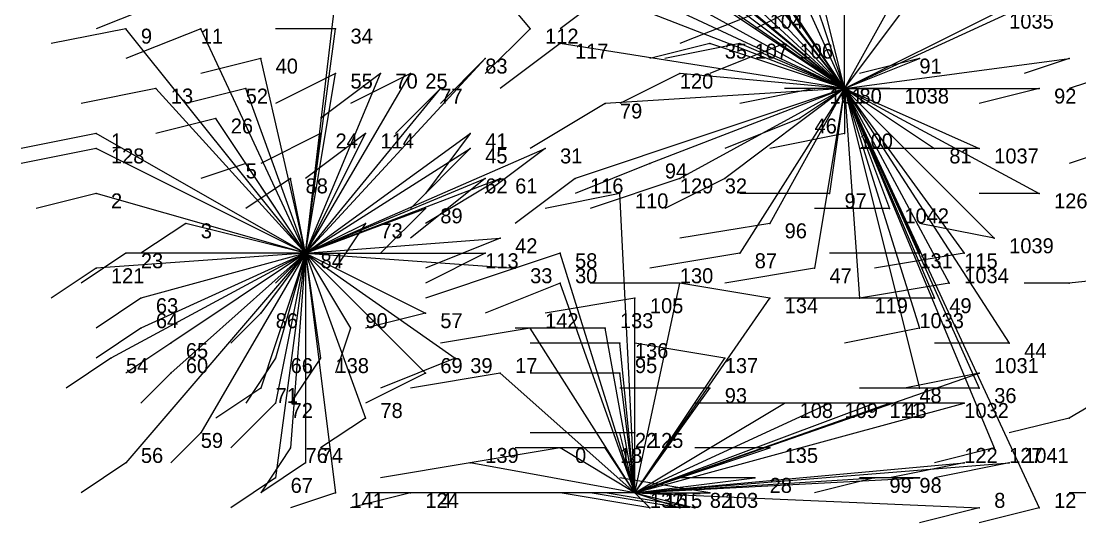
# Model space of a CAD drawing. Extents: x 13.668 to 13.876, y -34.05 to -33.931.
# Drawn here: x 13.669 to 13.7397, y -34.048 to -34.0145 of the extents above; entities that cross this region are included whole.
import ezdxf

# ---------------------------------------------------------------- set-up
doc = ezdxf.new("R2010")
doc.units = 0
for name, color, linetype in [('Facilities', 3, 'CONTINUOUS'), ('Facilities_lines', 3, 'CONTINUOUS'), ('Normals', 1, 'CONTINUOUS'), ('Source_points', 5, 'CONTINUOUS'), ('Text', 3, 'CONTINUOUS')]:
    doc.layers.add(name, color=color, linetype=linetype)

msp = doc.modelspace()

# ---------------------------------------------------------------- linework, layer by layer
at = {"layer": 'Facilities', "color": 3}
for p in [(13.724, -34.019, -1.218), (13.688, -34.03, -1.22), (13.71, -34.046, -1.219)]:
    msp.add_point(p, dxfattribs=at)
at = {"layer": 'Facilities_lines', "color": 3}
for p, q in [((13.687, -33.996, -1.219), (13.703, -34.015, -1.219)), ((13.724, -34.019, -1.218), (13.706, -33.996, -1.219)), ((13.724, -34.019, -1.218), (13.706, -34, -1.219)), ((13.724, -34.019, -1.218), (13.713, -34.003, -1.218)), ((13.724, -34.019, -1.218), (13.706, -34.007, -1.219)), ((13.724, -34.019, -1.218), (13.708, -34.007, -1.219)), ((13.724, -34.019, -1.218), (13.711, -34.007, -1.219)), ((13.724, -34.019, -1.218), (13.721, -34.007, -1.218)), ((13.724, -34.019, -1.218), (13.733, -34.007, -1.218)), ((13.724, -34.019, -1.218), (13.704, -34.008, -1.219)), ((13.724, -34.019, -1.218), (13.719, -34.008, -1.218)), ((13.724, -34.019, -1.218), (13.716, -34.009, -1.218)), ((13.724, -34.019, -1.218), (13.711, -34.01, -1.219)), ((13.724, -34.019, -1.218), (13.713, -34.01, -1.219)), ((13.724, -34.019, -1.218), (13.718, -34.01, -1.219)), ((13.724, -34.019, -1.218), (13.729, -34.01, -1.217)), ((13.724, -34.019, -1.218), (13.706, -34.012, -1.219)), ((13.724, -34.019, -1.218), (13.709, -34.012, -1.218)), ((13.724, -34.019, -1.218), (13.724, -34.012, -1.218)), ((13.688, -34.03, -1.22), (13.69, -34.013, -1.22)), ((13.724, -34.019, -1.218), (13.722, -34.013, -1.218)), ((13.724, -34.019, -1.218), (13.737, -34.013, -1.218)), ((13.724, -34.019, -1.218), (13.718, -34.014, -1.219)), ((13.724, -34.019, -1.218), (13.734, -34.014, -1.217)), ((13.688, -34.03, -1.22), (13.676, -34.015, -1.22)), ((13.688, -34.03, -1.22), (13.681, -34.015, -1.219)), ((13.688, -34.03, -1.22), (13.69, -34.015, -1.219)), ((13.724, -34.019, -1.218), (13.705, -34.016, -1.218)), ((13.724, -34.019, -1.218), (13.715, -34.016, -1.219)), ((13.724, -34.019, -1.218), (13.717, -34.016, -1.218)), ((13.724, -34.019, -1.218), (13.72, -34.016, -1.219)), ((13.688, -34.03, -1.22), (13.685, -34.017, -1.22)), ((13.688, -34.03, -1.22), (13.7, -34.017, -1.219)), ((13.724, -34.019, -1.218), (13.729, -34.017, -1.218)), ((13.724, -34.019, -1.218), (13.739, -34.017, -1.218)), ((13.688, -34.03, -1.22), (13.695, -34.018, -1.22)), ((13.688, -34.03, -1.22), (13.69, -34.018, -1.219)), ((13.688, -34.03, -1.22), (13.693, -34.018, -1.22)), ((13.724, -34.019, -1.218), (13.713, -34.018, -1.218)), ((13.688, -34.03, -1.22), (13.678, -34.019, -1.221)), ((13.688, -34.03, -1.22), (13.684, -34.019, -1.219)), ((13.688, -34.03, -1.22), (13.697, -34.019, -1.22)), ((13.724, -34.019, -1.218), (13.706, -34.025, -1.219)), ((13.724, -34.019, -1.218), (13.708, -34.02, -1.219)), ((13.724, -34.019, -1.218), (13.711, -34.024, -1.219)), ((13.724, -34.019, -1.218), (13.713, -34.025, -1.219)), ((13.724, -34.019, -1.218), (13.716, -34.025, -1.218)), ((13.724, -34.019, -1.218), (13.717, -34.03, -1.218)), ((13.724, -34.019, -1.218), (13.719, -34.028, -1.219)), ((13.724, -34.019, -1.218), (13.721, -34.021, -1.218)), ((13.724, -34.019, -1.218), (13.722, -34.031, -1.218)), ((13.724, -34.019, -1.218), (13.722, -34.019, -1.219)), ((13.724, -34.019, -1.218), (13.723, -34.026, -1.218)), ((13.724, -34.019, -1.218), (13.737, -34.047, -1.218)), ((13.724, -34.019, -1.218), (13.733, -34.039, -1.218)), ((13.724, -34.019, -1.218), (13.735, -34.036, -1.218)), ((13.724, -34.019, -1.218), (13.729, -34.039, -1.218)), ((13.724, -34.019, -1.218), (13.73, -34.033, -1.219)), ((13.724, -34.019, -1.218), (13.73, -34.023, -1.218)), ((13.724, -34.019, -1.218), (13.737, -34.019, -1.218)), ((13.724, -34.019, -1.218), (13.724, -34.022, -1.219)), ((13.724, -34.019, -1.218), (13.732, -34.03, -1.218)), ((13.724, -34.019, -1.218), (13.725, -34.033, -1.218)), ((13.724, -34.019, -1.218), (13.737, -34.026, -1.218)), ((13.724, -34.019, -1.218), (13.734, -34.043, -1.218)), ((13.724, -34.019, -1.218), (13.729, -34.03, -1.219)), ((13.724, -34.019, -1.218), (13.729, -34.035, -1.217)), ((13.724, -34.019, -1.218), (13.731, -34.032, -1.217)), ((13.724, -34.019, -1.218), (13.733, -34.023, -1.217)), ((13.724, -34.019, -1.218), (13.727, -34.019, -1.217)), ((13.724, -34.019, -1.218), (13.734, -34.029, -1.217)), ((13.724, -34.019, -1.218), (13.727, -34.027, -1.217)), ((13.688, -34.03, -1.22), (13.682, -34.021, -1.219)), ((13.688, -34.03, -1.22), (13.674, -34.022, -1.221)), ((13.688, -34.03, -1.22), (13.689, -34.022, -1.22)), ((13.688, -34.03, -1.22), (13.699, -34.022, -1.22)), ((13.688, -34.03, -1.22), (13.692, -34.022, -1.219)), ((13.688, -34.03, -1.22), (13.674, -34.023, -1.221)), ((13.688, -34.03, -1.22), (13.704, -34.023, -1.219)), ((13.688, -34.03, -1.22), (13.699, -34.023, -1.22)), ((13.688, -34.03, -1.22), (13.684, -34.024, -1.22)), ((13.688, -34.03, -1.22), (13.687, -34.025, -1.219)), ((13.688, -34.03, -1.22), (13.7, -34.025, -1.22)), ((13.688, -34.03, -1.22), (13.701, -34.025, -1.218)), ((13.688, -34.03, -1.22), (13.674, -34.026, -1.221)), ((13.71, -34.046, -1.219), (13.709, -34.026, -1.219)), ((13.688, -34.03, -1.22), (13.696, -34.027, -1.219)), ((13.688, -34.03, -1.22), (13.68, -34.028, -1.22)), ((13.688, -34.03, -1.22), (13.692, -34.028, -1.219)), ((13.688, -34.03, -1.22), (13.701, -34.029, -1.22)), ((13.688, -34.03, -1.22), (13.674, -34.031, -1.22)), ((13.688, -34.03, -1.22), (13.675, -34.037, -1.22)), ((13.688, -34.03, -1.22), (13.676, -34.03, -1.22)), ((13.688, -34.03, -1.22), (13.676, -34.044, -1.22)), ((13.688, -34.03, -1.22), (13.677, -34.033, -1.221)), ((13.688, -34.03, -1.22), (13.677, -34.035, -1.22)), ((13.688, -34.03, -1.22), (13.679, -34.038, -1.22)), ((13.688, -34.03, -1.22), (13.679, -34.036, -1.219)), ((13.688, -34.03, -1.22), (13.681, -34.042, -1.22)), ((13.688, -34.03, -1.22), (13.685, -34.039, -1.22)), ((13.688, -34.03, -1.22), (13.685, -34.034, -1.219)), ((13.688, -34.03, -1.22), (13.686, -34.037, -1.221)), ((13.688, -34.03, -1.22), (13.686, -34.04, -1.221)), ((13.688, -34.03, -1.22), (13.686, -34.045, -1.22)), ((13.688, -34.03, -1.22), (13.687, -34.043, -1.221)), ((13.688, -34.03, -1.22), (13.702, -34.031, -1.22)), ((13.688, -34.03, -1.22), (13.698, -34.037, -1.22)), ((13.688, -34.03, -1.22), (13.696, -34.034, -1.22)), ((13.688, -34.03, -1.22), (13.696, -34.038, -1.221)), ((13.688, -34.03, -1.22), (13.688, -34.044, -1.22)), ((13.688, -34.03, -1.22), (13.692, -34.041, -1.22)), ((13.688, -34.03, -1.22), (13.691, -34.035, -1.22)), ((13.688, -34.03, -1.22), (13.7, -34.03, -1.22)), ((13.688, -34.03, -1.22), (13.689, -34.037, -1.22)), ((13.688, -34.03, -1.22), (13.69, -34.046, -1.221)), ((13.71, -34.046, -1.219), (13.705, -34.03, -1.219)), ((13.758, -34.03, -1.217), (13.739, -34.032, -1.218)), ((13.758, -34.03, -1.217), (13.739, -34.041, -1.217)), ((13.71, -34.046, -1.219), (13.705, -34.032, -1.22)), ((13.71, -34.046, -1.219), (13.713, -34.032, -1.219)), ((13.71, -34.046, -1.219), (13.71, -34.033, -1.219)), ((13.71, -34.046, -1.219), (13.719, -34.033, -1.22)), ((13.71, -34.046, -1.219), (13.703, -34.035, -1.22)), ((13.71, -34.046, -1.219), (13.708, -34.035, -1.22)), ((13.71, -34.046, -1.219), (13.709, -34.036, -1.218)), ((13.71, -34.046, -1.219), (13.716, -34.037, -1.219)), ((13.71, -34.046, -1.219), (13.701, -34.038, -1.219)), ((13.71, -34.046, -1.219), (13.709, -34.038, -1.22)), ((13.71, -34.046, -1.219), (13.733, -34.038, -1.217)), ((13.71, -34.046, -1.219), (13.715, -34.039, -1.218)), ((13.71, -34.046, -1.219), (13.727, -34.04, -1.218)), ((13.71, -34.046, -1.219), (13.72, -34.04, -1.219)), ((13.71, -34.046, -1.219), (13.723, -34.04, -1.219)), ((13.71, -34.046, -1.219), (13.726, -34.04, -1.218)), ((13.71, -34.046, -1.219), (13.732, -34.04, -1.217)), ((13.71, -34.046, -1.219), (13.709, -34.042, -1.219)), ((13.71, -34.046, -1.219), (13.71, -34.042, -1.218)), ((13.71, -34.046, -1.219), (13.705, -34.043, -1.219)), ((13.71, -34.046, -1.219), (13.708, -34.043, -1.219)), ((13.71, -34.046, -1.219), (13.719, -34.043, -1.219)), ((13.71, -34.046, -1.219), (13.699, -34.044, -1.22)), ((13.71, -34.046, -1.219), (13.732, -34.044, -1.218)), ((13.71, -34.046, -1.219), (13.735, -34.044, -1.217)), ((13.71, -34.046, -1.219), (13.718, -34.045, -1.218)), ((13.71, -34.046, -1.219), (13.729, -34.045, -1.218)), ((13.71, -34.046, -1.219), (13.726, -34.045, -1.219)), ((13.71, -34.046, -1.219), (13.695, -34.046, -1.22)), ((13.71, -34.046, -1.219), (13.697, -34.046, -1.22)), ((13.71, -34.046, -1.219), (13.733, -34.047, -1.218)), ((13.71, -34.046, -1.219), (13.713, -34.047, -1.219)), ((13.71, -34.046, -1.219), (13.711, -34.047, -1.219)), ((13.71, -34.046, -1.219), (13.714, -34.047, -1.218)), ((13.71, -34.046, -1.219), (13.715, -34.046, -1.218))]:
    msp.add_line(p, q, dxfattribs=at)
at = {"layer": 'Normals', "color": 1}
for p, q in [((13.709, -34.012, -1.218), (13.705, -34.015, -1.118)), ((13.679, -34.013, -1.221), (13.674, -34.015, -1.121)), ((13.722, -34.013, -1.218), (13.718, -34.015, -1.118)), ((13.718, -34.014, -1.219), (13.713, -34.016, -1.119)), ((13.676, -34.015, -1.22), (13.671, -34.016, -1.12)), ((13.681, -34.015, -1.219), (13.676, -34.017, -1.119)), ((13.69, -34.015, -1.219), (13.686, -34.015, -1.119)), ((13.703, -34.015, -1.219), (13.7, -34.018, -1.119)), ((13.705, -34.016, -1.218), (13.701, -34.019, -1.118)), ((13.715, -34.016, -1.219), (13.711, -34.017, -1.119)), ((13.717, -34.016, -1.218), (13.712, -34.017, -1.118)), ((13.72, -34.016, -1.219), (13.715, -34.018, -1.119)), ((13.685, -34.017, -1.22), (13.681, -34.018, -1.12)), ((13.7, -34.017, -1.219), (13.697, -34.02, -1.119)), ((13.729, -34.017, -1.218), (13.725, -34.018, -1.118)), ((13.739, -34.017, -1.218), (13.736, -34.018, -1.118)), ((13.69, -34.018, -1.219), (13.686, -34.02, -1.119)), ((13.693, -34.018, -1.22), (13.689, -34.021, -1.12)), ((13.695, -34.018, -1.22), (13.691, -34.02, -1.12)), ((13.713, -34.018, -1.218), (13.709, -34.02, -1.118)), ((13.742, -34.018, -1.217), (13.739, -34.019, -1.117)), ((13.678, -34.019, -1.221), (13.673, -34.02, -1.121)), ((13.684, -34.019, -1.219), (13.68, -34.02, -1.119)), ((13.697, -34.019, -1.22), (13.694, -34.022, -1.12)), ((13.722, -34.019, -1.219), (13.717, -34.02, -1.119)), ((13.724, -34.019, -1.218), (13.72, -34.019, -1.118)), ((13.727, -34.019, -1.217), (13.723, -34.019, -1.117)), ((13.737, -34.019, -1.218), (13.733, -34.02, -1.118)), ((13.708, -34.02, -1.219), (13.703, -34.023, -1.119)), ((13.682, -34.021, -1.219), (13.678, -34.022, -1.119)), ((13.721, -34.021, -1.218), (13.716, -34.023, -1.118)), ((13.674, -34.022, -1.221), (13.669, -34.023, -1.121)), ((13.689, -34.022, -1.22), (13.685, -34.024, -1.12)), ((13.692, -34.022, -1.219), (13.688, -34.025, -1.119)), ((13.699, -34.022, -1.22), (13.696, -34.026, -1.12)), ((13.724, -34.022, -1.219), (13.719, -34.023, -1.119)), ((13.674, -34.023, -1.221), (13.669, -34.024, -1.121)), ((13.699, -34.023, -1.22), (13.695, -34.027, -1.12)), ((13.704, -34.023, -1.219), (13.7, -34.026, -1.119)), ((13.73, -34.023, -1.218), (13.725, -34.023, -1.118)), ((13.733, -34.023, -1.217), (13.729, -34.023, -1.117)), ((13.742, -34.023, -1.218), (13.739, -34.024, -1.118)), ((13.684, -34.024, -1.22), (13.681, -34.025, -1.12)), ((13.711, -34.024, -1.219), (13.706, -34.026, -1.119)), ((13.687, -34.025, -1.219), (13.684, -34.027, -1.119)), ((13.7, -34.025, -1.22), (13.695, -34.029, -1.12)), ((13.701, -34.025, -1.218), (13.696, -34.028, -1.118)), ((13.706, -34.025, -1.219), (13.702, -34.028, -1.119)), ((13.713, -34.025, -1.219), (13.707, -34.027, -1.119)), ((13.716, -34.025, -1.218), (13.712, -34.027, -1.118)), ((13.674, -34.026, -1.221), (13.67, -34.027, -1.121)), ((13.709, -34.026, -1.219), (13.704, -34.027, -1.119)), ((13.723, -34.026, -1.218), (13.717, -34.026, -1.118)), ((13.737, -34.026, -1.218), (13.733, -34.026, -1.118)), ((13.696, -34.027, -1.219), (13.693, -34.03, -1.119)), ((13.727, -34.027, -1.217), (13.722, -34.027, -1.117)), ((13.68, -34.028, -1.22), (13.677, -34.03, -1.12)), ((13.692, -34.028, -1.219), (13.69, -34.031, -1.119)), ((13.719, -34.028, -1.219), (13.713, -34.029, -1.119)), ((13.734, -34.029, -1.217), (13.729, -34.028, -1.117)), ((13.701, -34.029, -1.22), (13.696, -34.031, -1.12)), ((13.676, -34.03, -1.22), (13.673, -34.032, -1.12)), ((13.688, -34.03, -1.22), (13.686, -34.032, -1.12)), ((13.7, -34.03, -1.22), (13.696, -34.032, -1.12)), ((13.705, -34.03, -1.219), (13.699, -34.032, -1.119)), ((13.717, -34.03, -1.218), (13.711, -34.031, -1.118)), ((13.729, -34.03, -1.219), (13.723, -34.03, -1.119)), ((13.732, -34.03, -1.218), (13.726, -34.031, -1.118)), ((13.674, -34.031, -1.22), (13.671, -34.033, -1.12)), ((13.702, -34.031, -1.22), (13.696, -34.033, -1.12)), ((13.722, -34.031, -1.218), (13.716, -34.032, -1.118)), ((13.705, -34.032, -1.22), (13.7, -34.034, -1.12)), ((13.713, -34.032, -1.219), (13.707, -34.032, -1.119)), ((13.719, -34.033, -1.22), (13.713, -34.032, -1.12)), ((13.731, -34.032, -1.217), (13.725, -34.033, -1.117)), ((13.739, -34.032, -1.218), (13.736, -34.032, -1.118)), ((13.677, -34.033, -1.221), (13.674, -34.035, -1.121)), ((13.71, -34.033, -1.219), (13.704, -34.034, -1.119)), ((13.725, -34.033, -1.218), (13.72, -34.033, -1.118)), ((13.73, -34.033, -1.219), (13.725, -34.033, -1.119)), ((13.685, -34.034, -1.219), (13.683, -34.036, -1.119)), ((13.696, -34.034, -1.22), (13.692, -34.035, -1.12)), ((13.677, -34.035, -1.22), (13.674, -34.037, -1.12)), ((13.691, -34.035, -1.22), (13.69, -34.038, -1.12)), ((13.703, -34.035, -1.22), (13.697, -34.036, -1.12)), ((13.708, -34.035, -1.22), (13.702, -34.035, -1.12)), ((13.729, -34.035, -1.217), (13.724, -34.036, -1.117)), ((13.679, -34.036, -1.219), (13.676, -34.038, -1.119)), ((13.709, -34.036, -1.218), (13.703, -34.036, -1.118)), ((13.716, -34.037, -1.219), (13.71, -34.036, -1.119)), ((13.735, -34.036, -1.218), (13.73, -34.036, -1.118)), ((13.675, -34.037, -1.22), (13.672, -34.039, -1.12)), ((13.686, -34.037, -1.221), (13.684, -34.04, -1.121)), ((13.689, -34.037, -1.22), (13.687, -34.04, -1.12)), ((13.698, -34.037, -1.22), (13.693, -34.039, -1.12)), ((13.679, -34.038, -1.22), (13.677, -34.04, -1.12)), ((13.696, -34.038, -1.221), (13.692, -34.04, -1.121)), ((13.701, -34.038, -1.219), (13.695, -34.039, -1.119)), ((13.709, -34.038, -1.22), (13.703, -34.038, -1.12)), ((13.733, -34.038, -1.217), (13.728, -34.039, -1.117)), ((13.685, -34.039, -1.22), (13.682, -34.041, -1.12)), ((13.715, -34.039, -1.218), (13.709, -34.039, -1.118)), ((13.729, -34.039, -1.218), (13.725, -34.039, -1.118)), ((13.733, -34.039, -1.218), (13.728, -34.039, -1.118)), ((13.686, -34.04, -1.221), (13.683, -34.043, -1.121)), ((13.72, -34.04, -1.219), (13.714, -34.04, -1.119)), ((13.723, -34.04, -1.219), (13.718, -34.04, -1.119)), ((13.726, -34.04, -1.218), (13.721, -34.04, -1.118)), ((13.727, -34.04, -1.218), (13.722, -34.04, -1.118)), ((13.732, -34.04, -1.217), (13.727, -34.04, -1.117)), ((13.692, -34.041, -1.22), (13.689, -34.043, -1.12)), ((13.739, -34.041, -1.217), (13.735, -34.042, -1.117)), ((13.681, -34.042, -1.22), (13.679, -34.044, -1.12)), ((13.709, -34.042, -1.219), (13.703, -34.042, -1.119)), ((13.71, -34.042, -1.218), (13.704, -34.042, -1.118)), ((13.687, -34.043, -1.221), (13.685, -34.046, -1.121)), ((13.705, -34.043, -1.219), (13.699, -34.044, -1.119)), ((13.708, -34.043, -1.219), (13.702, -34.043, -1.119)), ((13.719, -34.043, -1.219), (13.714, -34.043, -1.119)), ((13.734, -34.043, -1.218), (13.73, -34.044, -1.118)), ((13.676, -34.044, -1.22), (13.673, -34.046, -1.12)), ((13.688, -34.044, -1.22), (13.685, -34.046, -1.12)), ((13.699, -34.044, -1.22), (13.693, -34.045, -1.12)), ((13.732, -34.044, -1.218), (13.727, -34.045, -1.118)), ((13.735, -34.044, -1.217), (13.73, -34.045, -1.117)), ((13.686, -34.045, -1.22), (13.683, -34.047, -1.12)), ((13.715, -34.046, -1.218), (13.709, -34.045, -1.118)), ((13.718, -34.045, -1.218), (13.713, -34.045, -1.118)), ((13.726, -34.045, -1.219), (13.722, -34.046, -1.119)), ((13.729, -34.045, -1.218), (13.725, -34.045, -1.118)), ((13.69, -34.046, -1.221), (13.687, -34.047, -1.121)), ((13.695, -34.046, -1.22), (13.691, -34.047, -1.12)), ((13.697, -34.046, -1.22), (13.692, -34.046, -1.12)), ((13.71, -34.046, -1.219), (13.704, -34.046, -1.119)), ((13.711, -34.047, -1.219), (13.705, -34.046, -1.119)), ((13.713, -34.047, -1.219), (13.707, -34.046, -1.119)), ((13.714, -34.047, -1.218), (13.708, -34.046, -1.118)), ((13.742, -34.046, -1.218), (13.739, -34.046, -1.118)), ((13.733, -34.047, -1.218), (13.729, -34.048, -1.118)), ((13.737, -34.047, -1.218), (13.733, -34.048, -1.118))]:
    msp.add_line(p, q, dxfattribs=at)
at = {"layer": 'Source_points', "color": 5}
for p in [(13.676, -34.015, -1.22), (13.681, -34.015, -1.219), (13.69, -34.015, -1.219), (13.703, -34.015, -1.219), (13.705, -34.016, -1.218), (13.715, -34.016, -1.219), (13.717, -34.016, -1.218), (13.72, -34.016, -1.219), (13.685, -34.017, -1.22), (13.7, -34.017, -1.219), (13.729, -34.017, -1.218), (13.739, -34.017, -1.218), (13.69, -34.018, -1.219), (13.693, -34.018, -1.22), (13.695, -34.018, -1.22), (13.713, -34.018, -1.218), (13.678, -34.019, -1.221), (13.684, -34.019, -1.219), (13.697, -34.019, -1.22), (13.722, -34.019, -1.219), (13.727, -34.019, -1.217), (13.737, -34.019, -1.218), (13.708, -34.02, -1.219), (13.682, -34.021, -1.219), (13.721, -34.021, -1.218), (13.674, -34.022, -1.221), (13.689, -34.022, -1.22), (13.692, -34.022, -1.219), (13.699, -34.022, -1.22), (13.724, -34.022, -1.219), (13.674, -34.023, -1.221), (13.699, -34.023, -1.22), (13.704, -34.023, -1.219), (13.73, -34.023, -1.218), (13.733, -34.023, -1.217), (13.684, -34.024, -1.22), (13.711, -34.024, -1.219), (13.687, -34.025, -1.219), (13.7, -34.025, -1.22), (13.701, -34.025, -1.218), (13.706, -34.025, -1.219), (13.713, -34.025, -1.219), (13.716, -34.025, -1.218), (13.674, -34.026, -1.221), (13.709, -34.026, -1.219), (13.723, -34.026, -1.218), (13.737, -34.026, -1.218), (13.696, -34.027, -1.219), (13.727, -34.027, -1.217), (13.68, -34.028, -1.22), (13.692, -34.028, -1.219), (13.719, -34.028, -1.219), (13.701, -34.029, -1.22), (13.734, -34.029, -1.217), (13.676, -34.03, -1.22), (13.7, -34.03, -1.22), (13.705, -34.03, -1.219), (13.717, -34.03, -1.218), (13.729, -34.03, -1.219), (13.732, -34.03, -1.218), (13.674, -34.031, -1.22), (13.702, -34.031, -1.22), (13.722, -34.031, -1.218), (13.705, -34.032, -1.22), (13.713, -34.032, -1.219), (13.731, -34.032, -1.217), (13.739, -34.032, -1.218), (13.677, -34.033, -1.221), (13.71, -34.033, -1.219), (13.719, -34.033, -1.22), (13.725, -34.033, -1.218), (13.73, -34.033, -1.219), (13.685, -34.034, -1.219), (13.696, -34.034, -1.22), (13.677, -34.035, -1.22), (13.691, -34.035, -1.22), (13.703, -34.035, -1.22), (13.708, -34.035, -1.22), (13.729, -34.035, -1.217), (13.679, -34.036, -1.219), (13.709, -34.036, -1.218), (13.735, -34.036, -1.218), (13.675, -34.037, -1.22), (13.686, -34.037, -1.221), (13.689, -34.037, -1.22), (13.698, -34.037, -1.22), (13.716, -34.037, -1.219), (13.679, -34.038, -1.22), (13.696, -34.038, -1.221), (13.701, -34.038, -1.219), (13.709, -34.038, -1.22), (13.733, -34.038, -1.217), (13.685, -34.039, -1.22), (13.715, -34.039, -1.218), (13.729, -34.039, -1.218), (13.733, -34.039, -1.218), (13.686, -34.04, -1.221), (13.72, -34.04, -1.219), (13.723, -34.04, -1.219), (13.726, -34.04, -1.218), (13.727, -34.04, -1.218), (13.732, -34.04, -1.217), (13.692, -34.041, -1.22), (13.739, -34.041, -1.217), (13.681, -34.042, -1.22), (13.709, -34.042, -1.219), (13.71, -34.042, -1.218), (13.687, -34.043, -1.221), (13.705, -34.043, -1.219), (13.708, -34.043, -1.219), (13.719, -34.043, -1.219), (13.734, -34.043, -1.218), (13.676, -34.044, -1.22), (13.688, -34.044, -1.22), (13.699, -34.044, -1.22), (13.732, -34.044, -1.218), (13.735, -34.044, -1.217), (13.686, -34.045, -1.22), (13.718, -34.045, -1.218), (13.726, -34.045, -1.219), (13.729, -34.045, -1.218), (13.69, -34.046, -1.221), (13.695, -34.046, -1.22), (13.697, -34.046, -1.22), (13.715, -34.046, -1.218), (13.711, -34.047, -1.219), (13.713, -34.047, -1.219), (13.714, -34.047, -1.218), (13.733, -34.047, -1.218), (13.737, -34.047, -1.218)]:
    msp.add_point(p, dxfattribs=at)

# ---------------------------------------------------------------- texts
at = {"layer": 'Text', "color": 3}
for s, p in [('104', (13.719, -34.015, -1.219)), ('1035', (13.735, -34.015, -1.217)), ('9', (13.677, -34.016, -1.22)), ('11', (13.681, -34.016, -1.219)), ('34', (13.691, -34.016, -1.219)), ('112', (13.704, -34.016, -1.219)), ('117', (13.706, -34.017, -1.218)), ('35', (13.716, -34.017, -1.219)), ('107', (13.718, -34.017, -1.218)), ('106', (13.721, -34.017, -1.219)), ('40', (13.686, -34.018, -1.22)), ('83', (13.7, -34.018, -1.219)), ('91', (13.729, -34.018, -1.218)), ('70', (13.694, -34.019, -1.22)), ('25', (13.696, -34.019, -1.22)), ('120', (13.713, -34.019, -1.218)), ('55', (13.691, -34.019, -1.219)), ('13', (13.679, -34.02, -1.221)), ('52', (13.684, -34.02, -1.219)), ('77', (13.697, -34.02, -1.22)), ('101', (13.723, -34.02, -1.219)), ('80', (13.725, -34.02, -1.218)), ('1038', (13.728, -34.02, -1.217)), ('92', (13.738, -34.02, -1.218)), ('79', (13.709, -34.021, -1.219)), ('26', (13.683, -34.022, -1.219)), ('46', (13.722, -34.022, -1.218)), ('1', (13.675, -34.023, -1.221)), ('24', (13.69, -34.023, -1.22)), ('114', (13.693, -34.023, -1.219)), ('41', (13.7, -34.023, -1.22)), ('100', (13.725, -34.023, -1.219)), ('128', (13.675, -34.024, -1.221)), ('45', (13.7, -34.024, -1.22)), ('31', (13.705, -34.024, -1.219)), ('81', (13.731, -34.024, -1.218)), ('1037', (13.734, -34.024, -1.217)), ('5', (13.684, -34.025, -1.22)), ('94', (13.712, -34.025, -1.219)), ('88', (13.688, -34.026, -1.219)), ('62', (13.7, -34.026, -1.22)), ('61', (13.702, -34.026, -1.218)), ('116', (13.707, -34.026, -1.219)), ('129', (13.713, -34.026, -1.219)), ('32', (13.716, -34.026, -1.218)), ('2', (13.675, -34.027, -1.221)), ('110', (13.71, -34.027, -1.219)), ('97', (13.724, -34.027, -1.218)), ('126', (13.738, -34.027, -1.218)), ('89', (13.697, -34.028, -1.219)), ('1042', (13.728, -34.028, -1.217)), ('3', (13.681, -34.029, -1.22)), ('73', (13.693, -34.029, -1.219)), ('96', (13.72, -34.029, -1.219)), ('42', (13.702, -34.03, -1.22)), ('1039', (13.735, -34.03, -1.217)), ('23', (13.677, -34.031, -1.22)), ('84', (13.689, -34.031, -1.22)), ('113', (13.7, -34.031, -1.22)), ('58', (13.706, -34.031, -1.219)), ('87', (13.718, -34.031, -1.218)), ('131', (13.729, -34.031, -1.219)), ('115', (13.732, -34.031, -1.218)), ('121', (13.675, -34.032, -1.22)), ('33', (13.703, -34.032, -1.22)), ('30', (13.706, -34.032, -1.22)), ('130', (13.713, -34.032, -1.219)), ('47', (13.723, -34.032, -1.218)), ('1034', (13.732, -34.032, -1.217)), ('63', (13.678, -34.034, -1.221)), ('105', (13.711, -34.034, -1.219)), ('134', (13.72, -34.034, -1.22)), ('119', (13.726, -34.034, -1.218)), ('49', (13.731, -34.034, -1.219)), ('64', (13.678, -34.035, -1.22)), ('86', (13.686, -34.035, -1.219)), ('90', (13.692, -34.035, -1.22)), ('57', (13.697, -34.035, -1.22)), ('142', (13.704, -34.035, -1.22)), ('133', (13.709, -34.035, -1.22)), ('1033', (13.729, -34.035, -1.217)), ('65', (13.68, -34.037, -1.219)), ('136', (13.71, -34.037, -1.218)), ('44', (13.736, -34.037, -1.218)), ('54', (13.676, -34.038, -1.22)), ('60', (13.68, -34.038, -1.22)), ('66', (13.687, -34.038, -1.221)), ('138', (13.69, -34.038, -1.22)), ('69', (13.697, -34.038, -1.221)), ('39', (13.699, -34.038, -1.22)), ('17', (13.702, -34.038, -1.219)), ('95', (13.71, -34.038, -1.22)), ('137', (13.716, -34.038, -1.219)), ('1031', (13.734, -34.038, -1.217)), ('71', (13.686, -34.04, -1.22)), ('93', (13.716, -34.04, -1.218)), ('48', (13.729, -34.04, -1.218)), ('36', (13.734, -34.04, -1.218)), ('72', (13.687, -34.041, -1.221)), ('78', (13.693, -34.041, -1.22)), ('108', (13.721, -34.041, -1.219)), ('109', (13.724, -34.041, -1.219)), ('111', (13.727, -34.041, -1.218)), ('43', (13.728, -34.041, -1.218)), ('1032', (13.732, -34.041, -1.217)), ('59', (13.681, -34.043, -1.22)), ('22', (13.71, -34.043, -1.219)), ('125', (13.711, -34.043, -1.218)), ('56', (13.677, -34.044, -1.22)), ('76', (13.688, -34.044, -1.221)), ('74', (13.689, -34.044, -1.22)), ('139', (13.7, -34.044, -1.22)), ('0', (13.706, -34.044, -1.219)), ('18', (13.709, -34.044, -1.219)), ('135', (13.72, -34.044, -1.219)), ('122', (13.732, -34.044, -1.218)), ('127', (13.735, -34.044, -1.218)), ('1041', (13.736, -34.044, -1.217)), ('67', (13.687, -34.046, -1.22)), ('28', (13.719, -34.046, -1.218)), ('99', (13.727, -34.046, -1.219)), ('98', (13.729, -34.046, -1.218)), ('141', (13.691, -34.047, -1.221)), ('124', (13.696, -34.047, -1.22)), ('4', (13.697, -34.047, -1.22)), ('132', (13.711, -34.047, -1.219)), ('16', (13.712, -34.047, -1.219)), ('15', (13.713, -34.047, -1.219)), ('82', (13.715, -34.047, -1.218)), ('103', (13.716, -34.047, -1.218)), ('8', (13.734, -34.047, -1.218)), ('12', (13.738, -34.047, -1.218))]:
    msp.add_text(s, height=0.001, dxfattribs=at).set_placement(p)

doc.saveas('drawing.dxf')
